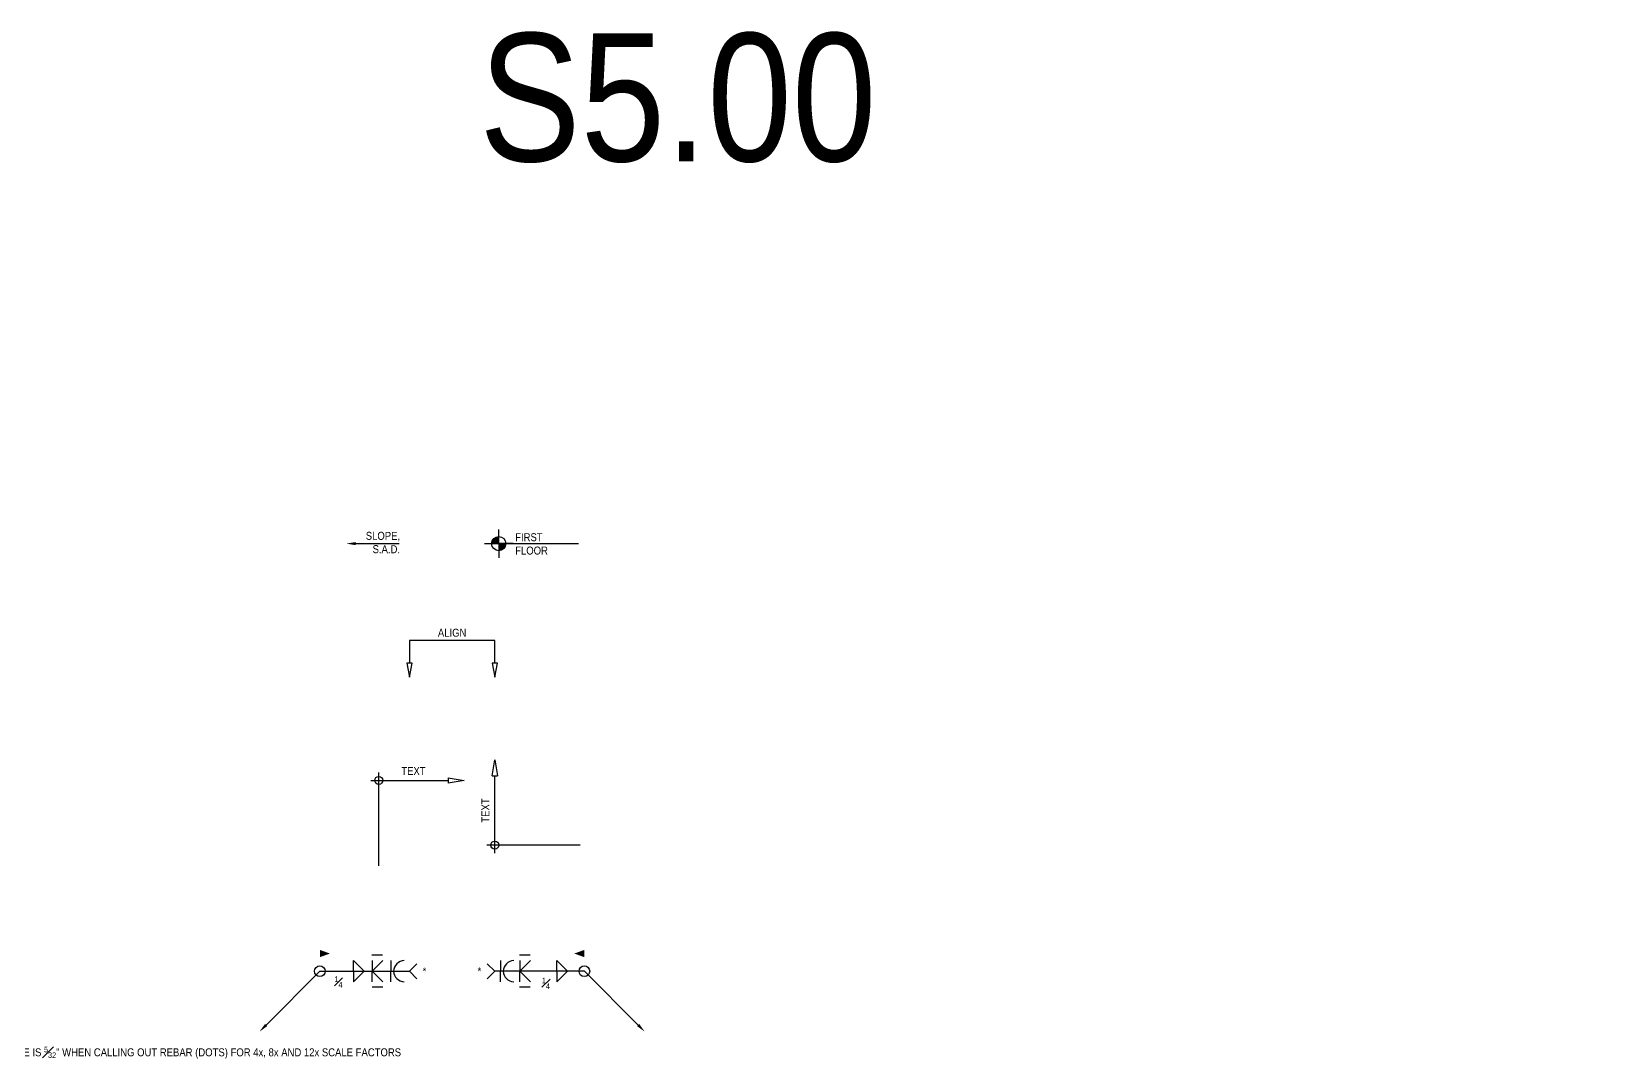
# Model space of a CAD drawing. Header units: inches. Extents: x -2661 to 42767, y -1222 to 9099.
# Drawn here: x 39707 to 39926.7, y 1604.3 to 1748.6 of the extents above; entities that cross this region are included whole.
import ezdxf
from ezdxf import colors
from ezdxf.entities.mleader import LeaderData, LeaderLine
from ezdxf.math import Vec2, Vec3

# ---------------------------------------------------------------- set-up
doc = ezdxf.new("R2010")
doc.units = ezdxf.units.IN
doc.header["$LTSCALE"] = 12
doc.header["$MEASUREMENT"] = 0
doc.header["$PDMODE"] = 3
doc.layers.get('0').update_dxf_attribs({"linetype": 'CONTINUOUS'})
doc.layers.get('DefPoints').update_dxf_attribs({"color": 251, "linetype": 'CONTINUOUS'})
for name, color, linetype in [('S-ANNO-DIMS', 2, 'CONTINUOUS'), ('S-ANNO-NOTE', 4, 'CONTINUOUS'), ('S-ANNO-NOTE-EXIST', 251, 'CONTINUOUS')]:
    doc.layers.add(name, color=color, linetype=linetype)
doc.layers.add('S-ANNO-GRID-NONPLOT', color=251, linetype='CONTINUOUS', plot=False)
doc.styles.add('Arial', font='arial.ttf', dxfattribs={"width": 0.85})
doc.dimstyles.new('DIM-12_Se', dxfattribs={"dimscale": 12, "dimtxt": 0.09375, "dimasz": 0.109375, "dimexe": 0.0625, "dimexo": 0.0625, "dimgap": 0.0625, "dimtad": 1, "dimdec": 4, "dimzin": 11, "dimdsep": 46, "dimlunit": 4, "dimtxsty": 'Arial', "dimblk": 'ARCHTICK', "dimcen": 0.125, "dimdle": 0.0625, "dimclrd": 256, "dimclre": 256, "dimclrt": 4, "dimadec": 0, "dimazin": 0, "dimtfac": 0.75, "dimtdec": 4, "dimtmove": 0, "dimatfit": 3, "dimfxl": 1, "dimfrac": 1, "dimtolj": 1, "dimtzin": 0, "dimarcsym": 0})

# ---------------------------------------------------------------- blocks, each defined once
blk = doc.blocks.new('_Integral')
at = {"color": 0, "linetype": 'ByBlock', "lineweight": -2}
for centre, start, end in [((0.44, -0.09), 102, 168), ((-0.44, 0.09), 282, 348)]:
    blk.add_arc(centre, 0.454, start, end, dxfattribs=at)
blk = doc.blocks.new('_DotBlank')
at = {"color": 0, "lineweight": -2}
blk.add_line((-0.5, 0), (-1, 0), dxfattribs=at)
blk.add_circle((0, 0), 0.5, dxfattribs=at)
blk = doc.blocks.new('ELEV-SYMB')
at = {"layer": 'S-ANNO-NOTE', "color": 2}
for points in [[(-2, 0), (0, 0), (0, 2)], [(2, 0), (0, 0), (0, -2)]]:
    blk.add_lwpolyline(points, dxfattribs=at)
at = {"layer": 'S-ANNO-NOTE', "color": 2, "const_width": 1}
for points in [[(0, 0.5, 0.414214), (-0.5, 0, 0.414214)], [(0, -0.5, 0.414214), (0.5, 0, 0.414214)]]:
    blk.add_lwpolyline(points, format="xyb", dxfattribs=at)
at = {"layer": 'S-ANNO-NOTE', "color": 2}
blk.add_circle((0, 0), 1, dxfattribs=at)
blk = doc.blocks.new('_Small')
at = {"color": 0, "linetype": 'ByBlock', "lineweight": -2}
blk.add_circle((0, 0), 0.25, dxfattribs=at)
blk = doc.blocks.new('_ClosedBlank')
at = {"color": 0, "linetype": 'ByBlock', "lineweight": -2}
for p, q in [((-1, 0.167), (0, 0)), ((-1, 0.167), (-1, -0.167)), ((0, 0), (-1, -0.167))]:
    blk.add_line(p, q, dxfattribs=at)
blk = doc.blocks.new('*D1475')
at = {"layer": 'DefPoints', "color": 0, "transparency": 16777216}
for p in [(39772.19, 1646.27), (39772.19, 1646.27), (39784.19, 1634.27)]:
    blk.add_point(p, dxfattribs=at)
at = {"layer": 'S-ANNO-DIMS', "lineweight": -2, "transparency": 16777216}
for p, q in [((39772.19, 1633.14), (39772.19, 1644.02)), ((39784.19, 1634.27), (39771.06, 1634.27))]:
    blk.add_line(p, q, dxfattribs=at)
at = {"layer": 'S-ANNO-DIMS', "lineweight": -2, "transparency": 16777216, "xscale": 2.25, "yscale": 2.25, "zscale": 2.25}
for name, p, rotation in [('_ClosedBlank', (39772.19, 1646.27), 90), ('_Small', (39772.19, 1634.27), 270)]:
    blk.add_blockref(name, p, dxfattribs=dict(at, rotation=rotation))
at = {"layer": 'S-ANNO-DIMS', "color": 4, "transparency": 16777216, "insert": (39770.88, 1639.14), "char_height": 1.125, "attachment_point": 5, "rotation": 90, "style": 'Arial'}
blk.add_mtext('\\A1;TEXT ', dxfattribs=at)
blk = doc.blocks.new('*D1479')
at = {"layer": 'DefPoints', "color": 0, "transparency": 16777216}
for p in [(39767.88, 1643.37), (39767.88, 1643.37), (39755.88, 1631.37)]:
    blk.add_point(p, dxfattribs=at)
at = {"layer": 'S-ANNO-DIMS', "lineweight": -2, "transparency": 16777216}
for p, q in [((39754.75, 1643.37), (39765.63, 1643.37)), ((39755.88, 1631.37), (39755.88, 1644.5))]:
    blk.add_line(p, q, dxfattribs=at)
at = {"layer": 'S-ANNO-DIMS', "lineweight": -2, "transparency": 16777216, "xscale": 2.25, "yscale": 2.25, "zscale": 2.25, "rotation": 180}
blk.add_blockref('_Small', (39755.88, 1643.37), dxfattribs=at)
at = {"layer": 'S-ANNO-DIMS', "lineweight": -2, "transparency": 16777216, "xscale": 2.25, "yscale": 2.25, "zscale": 2.25}
blk.add_blockref('_ClosedBlank', (39767.88, 1643.37), dxfattribs=at)
at = {"layer": 'S-ANNO-DIMS', "color": 4, "transparency": 16777216, "insert": (39760.75, 1644.69), "char_height": 1.125, "attachment_point": 5, "style": 'Arial'}
blk.add_mtext('\\A1;TEXT ', dxfattribs=at)

msp = doc.modelspace()

# ---------------------------------------------------------------- linework, layer by layer
at = {"layer": 'S-ANNO-DIMS'}
msp.add_lwpolyline([(39772.56345, 1659.86009), (39771.81345, 1659.86009), (39772.18845, 1657.86009), (39772.56345, 1659.86009), (39772.18845, 1659.86009), (39772.18845, 1663.04209), (39760.18845, 1663.04209), (39760.18845, 1659.86009), (39759.81345, 1659.86009), (39760.18845, 1657.86009), (39760.56345, 1659.86009), (39759.81345, 1659.86009)], dxfattribs=at)
at = {"layer": 'S-ANNO-NOTE', "color": 2}
msp.add_line((39770.74676, 1676.64226), (39783.95157, 1676.64226), dxfattribs=at)
at = {"layer": 'S-ANNO-NOTE'}
for p, q in [((39756.40342, 1618.80392), (39754.90342, 1618.80392)), ((39757.56793, 1618.05392), (39757.56793, 1616.55392)), ((39772.97311, 1618.05392), (39772.97311, 1616.55392)), ((39777.15034, 1618.80392), (39775.65034, 1618.80392)), ((39757.56793, 1615.05392), (39757.56793, 1616.55392)), ((39772.97311, 1615.05392), (39772.97311, 1616.55392)), ((39756.44449, 1614.30392), (39754.94449, 1614.30392)), ((39777.15034, 1614.30392), (39775.65034, 1614.30392))]:
    msp.add_line(p, q, dxfattribs=at)
for points in [[(39747.59592, 1616.55392, 0, 0, 0), (39747.59592, 1619.04089, 1.02606, 0, 0), (39749.00546, 1619.04089, 0, 0, 0)], [(39784.78099, 1616.55392, 0, 0, 0), (39784.78099, 1619.04089, 1.02606, 0, 0), (39783.37145, 1619.04089, 0, 0, 0)]]:
    msp.add_lwpolyline(points, format="xyseb", dxfattribs=at)
for points in [[(39752.32104, 1616.55392), (39752.32104, 1618.05392), (39753.82104, 1616.55392)], [(39754.94449, 1618.05392), (39754.94449, 1616.55392), (39756.44449, 1618.05392)], [(39761.24911, 1615.49326), (39760.18845, 1616.55392), (39761.24911, 1617.61458)], [(39771.12779, 1615.49326), (39772.18845, 1616.55392), (39771.12779, 1617.61458)], [(39775.69141, 1618.05392), (39775.69141, 1616.55392), (39777.19141, 1618.05392)], [(39780.91124, 1616.55392), (39780.91124, 1618.05392), (39782.41124, 1616.55392)], [(39752.32104, 1616.55392), (39752.32104, 1615.05392), (39753.82104, 1616.55392)], [(39754.94449, 1615.05392), (39754.94449, 1616.55392), (39756.44449, 1615.05392)], [(39775.69141, 1615.05392), (39775.69141, 1616.55392), (39777.19141, 1615.05392)], [(39780.91124, 1616.55392), (39780.91124, 1615.05392), (39782.41124, 1616.55392)]]:
    msp.add_lwpolyline(points, dxfattribs=at)
for centre in [(39747.59592, 1616.55392), (39784.78099, 1616.55392)]:
    msp.add_circle(centre, 0.75, dxfattribs=at)
for centre, start, end in [((39759.54881, 1616.44804), 93.7722975, 176.2277025), ((39774.95399, 1616.44804), 93.7722975, 176.2277025), ((39759.54881, 1616.6598), 183.7722975, 266.2277025), ((39774.95399, 1616.6598), 183.7722975, 266.2277025)]:
    msp.add_arc(centre, 1.60937, start, end, dxfattribs=at)

# ---------------------------------------------------------------- block references
msp.add_blockref('ELEV-SYMB', (39772.74676, 1676.64226), dxfattribs=at)

# ---------------------------------------------------------------- texts
at = {"layer": 'S-ANNO-GRID-NONPLOT', "color": 191, "insert": (39825.84359, 1748.36325), "char_height": 18, "width": 59.0975878, "attachment_point": 3, "style": 'Arial'}
msp.add_mtext('S5.00', dxfattribs=at)
at = {"layer": 'S-ANNO-NOTE', "insert": (39758.87379, 1678.28705), "char_height": 1.125, "width": 5.8017409, "attachment_point": 3, "rotation": 359.8065106, "style": 'Arial'}
msp.add_mtext('SLOPE, S.A.D.', dxfattribs=at)
at = {"layer": 'S-ANNO-NOTE', "char_height": 1.125, "style": 'Arial'}
for s, insert, width, attachment_point in [('FIRST\\PFLOOR', (39775.0535, 1678.10155), 18.0116568, 1), ('ALIGN', (39766.18845, 1663.54209), 4.8459129, 8), ('*', (39762.04087, 1616.55392), 12.6638708, 4), ('*', (39770.28417, 1616.55392), 14.5516162, 6), ('\\A1;{\\H0.7x;\\S1#4;}', (39749.64029, 1615.84442), 2.0903287, 1), ('\\A1;{\\H0.7x;\\S1#4;}', (39779.95086, 1615.65428), 3.6570708, 3)]:
    msp.add_mtext(s, dxfattribs=dict(at, insert=insert, width=width, attachment_point=attachment_point))

# ---------------------------------------------------------------- dimensions: what is measured, and where the dimension line sits
at = {"layer": 'S-ANNO-DIMS'}
for base, p1, p2, angle, picture, middle in [((39767.87595, 1643.37273), (39755.87595, 1631.37273), (39767.87595, 1643.37273), 180, '*D1479', (39760.75095, 1644.68523)), ((39772.18845, 1646.26673), (39784.18845, 1634.26673), (39772.18845, 1646.26673), 270, '*D1475', (39770.87595, 1639.14173))]:
    dim = msp.add_linear_dim(base=base, p1=p1, p2=p2, angle=angle, text='TEXT ', dimstyle='DIM-12_Se', override={"dimasz": 0.1875, "dimexe": 0.09375, "dimexo": 0, "dimblk1": 'Small', "dimblk2": 'ClosedBlank', "dimsah": 1, "dimdle": 0.09375, "dimse2": 1}, dxfattribs=at)
    dim.commit()
    dim.dimension.update_dxf_attribs({"geometry": picture, "text_midpoint": middle})

# ---------------------------------------------------------------- leaders
at = {"layer": 'S-ANNO-NOTE'}
ml = msp.add_multileader_mtext('Standard', dxfattribs=at)
ml.set_content('', color=4, style='Arial')
ml.set_leader_properties(color=2)
ml.build(insert=Vec2(0, 0))
ml.multileader.update_dxf_attribs({"has_dogleg": 0, "dogleg_length": 1.21451, "arrow_head_size": 1.3125, "scale": 12})
ctx = ml.context
ctx.base_point, ctx.scale, ctx.char_height, ctx.arrow_head_size, ctx.landing_gap_size, ctx.plane_origin, ctx.plane_x_axis, ctx.plane_y_axis = Vec3(39760.90676, 1676.64226), 12, 1.125, 1.3125, 1.08, Vec3(39750.05333, 1683.67286), Vec3(-1, 0), Vec3(0, -1)
ctx.text_align_type = 2
notes = []
notes.append((ctx, [(0, (1, 1, 0), (39756.84489, 1676.64226), (1, 0), 1.90187, [(0, [(39751.31443, 1676.64226)], 0, [])])]))
ctx.mtext.insert, ctx.mtext.text_direction, ctx.mtext.rotation, ctx.mtext.alignment, ctx.mtext.flow_direction = Vec3(39759.82676, 1676.07976), Vec3(-1, 0), 3.141592654, 3, 5
ml = msp.add_multileader_mtext('Standard', dxfattribs=at)
ml.set_content('TEXT', color=4, style='Arial')
ml.set_leader_properties(color=2)
ml.set_arrow_properties(name='INTEGRAL')
ml.build(insert=Vec2(0, 0))
ml.multileader.update_dxf_attribs({"dogleg_length": 0.36, "arrow_head_size": 1.3125, "scale": 12})
ctx = ml.context
ctx.base_point, ctx.scale, ctx.char_height, ctx.arrow_head_size, ctx.landing_gap_size, ctx.plane_origin = Vec3(39685.61413, 1617.37763), 12, 1.125, 1.3125, 1.08, Vec3(39640.40735, 1915.71245)
notes.append((ctx, [(0, (1, 1, 0), (39684.11413, 1617.37763), (1, 0), 1.5, [(0, [(39675.62885, 1625.86291)], 0, [])])]))
ctx.mtext.insert, ctx.mtext.width, ctx.mtext.flow_direction = Vec3(39686.69413, 1617.94013), 20, 5
ml = msp.add_multileader_mtext('Standard', dxfattribs=at)
ml.set_content('', color=4, style='Arial')
ml.set_leader_properties(color=2)
ml.build(insert=Vec2(0, 0))
ml.multileader.update_dxf_attribs({"dogleg_length": 1.21451, "arrow_head_size": 1.3125, "scale": 12})
ctx = ml.context
ctx.base_point, ctx.scale, ctx.char_height, ctx.arrow_head_size, ctx.landing_gap_size, ctx.plane_origin = Vec3(39760.18845, 1616.55392), 12, 1.125, 1.3125, 1.08, Vec3(39740.56532, 1609.52332)
notes.append((ctx, [(0, (1, 1, 0), (39747.59592, 1616.55392), (1, 0), 12.59253, [(0, [(39739.11064, 1608.06864)], 0, [])])]))
ctx.mtext.insert, ctx.mtext.flow_direction = Vec3(39761.26845, 1617.11642), 5
ml = msp.add_multileader_mtext('Standard', dxfattribs=at)
ml.set_content('', color=4, style='Arial')
ml.set_leader_properties(color=2)
ml.build(insert=Vec2(0, 0))
ml.multileader.update_dxf_attribs({"dogleg_length": 1.21451, "arrow_head_size": 1.3125, "scale": 12})
ctx = ml.context
ctx.base_point, ctx.scale, ctx.char_height, ctx.arrow_head_size, ctx.landing_gap_size, ctx.plane_origin = Vec3(39770.02845, 1616.55392), 12, 1.125, 1.3125, 1.08, Vec3(39791.15158, 1609.52332)
ctx.text_align_type = 2
notes.append((ctx, [(0, (1, 1, 0), (39784.78099, 1616.55392), (-1, 0), 12.59253, [(0, [(39793.26627, 1608.06864)], 0, [])])]))
ctx.mtext.insert, ctx.mtext.alignment, ctx.mtext.flow_direction = Vec3(39771.10845, 1617.11642), 3, 5
ml = msp.add_multileader_mtext('Standard', dxfattribs=at)
ml.set_content('\\A1;{\\C4;MAKE SURE THIS ARROW SIZE IS \\H0.7x;\\S5#32;\\H1.4286x;" WHEN CALLING OUT REBAR (DOTS) FOR 4x, 8x AND 12x SCALE FACTORS}', color=4, style='Arial')
ml.set_leader_properties(color=2)
ml.set_arrow_properties(name='DOTBLANK')
ml.build(insert=Vec2(0, 0))
ml.multileader.update_dxf_attribs({"dogleg_length": 0.36, "arrow_head_size": 1.875, "scale": 12})
ctx = ml.context
ctx.base_point, ctx.scale, ctx.char_height, ctx.arrow_head_size, ctx.landing_gap_size, ctx.plane_origin = Vec3(39685.61413, 1605.37763), 12, 1.125, 1.875, 1.08, Vec3(39640.40735, 1903.71245)
notes.append((ctx, [(0, (1, 1, 0), (39684.11413, 1605.37763), (1, 0), 1.5, [(0, [(39675.62885, 1613.86291)], 0, [])])]))
ctx.mtext.insert, ctx.mtext.width, ctx.mtext.defined_height, ctx.mtext.flow_direction = Vec3(39686.69413, 1605.94972), 20, 3.77427, 5
at = {"layer": 'S-ANNO-NOTE-EXIST'}
ml = msp.add_multileader_mtext('Standard', dxfattribs=at)
ml.set_content('{\\C256;TEXT}', color=4, style='Arial')
ml.set_leader_properties(color=256)
ml.set_arrow_properties(name='INTEGRAL')
ml.build(insert=Vec2(0, 0))
ml.multileader.update_dxf_attribs({"dogleg_length": 0.36, "arrow_head_size": 1.3125, "scale": 12})
ctx = ml.context
ctx.base_point, ctx.scale, ctx.char_height, ctx.arrow_head_size, ctx.landing_gap_size, ctx.plane_origin = Vec3(39607.27839, 1617.37763), 12, 1.125, 1.3125, 1.08, Vec3(39560.69602, 1915.71245)
notes.append((ctx, [(0, (1, 1, 0), (39605.77839, 1617.37763), (1, 0), 1.5, [(0, [(39597.29311, 1625.86291)], 0, [])])]))
ctx.mtext.insert, ctx.mtext.width, ctx.mtext.flow_direction = Vec3(39608.35839, 1617.94013), 24, 5
ml = msp.add_multileader_mtext('Standard', dxfattribs=at)
ml.set_content('{\\C256;TEXT}', color=4, style='Arial')
ml.set_leader_properties(color=256)
ml.set_arrow_properties(name='DOTBLANK')
ml.build(insert=Vec2(0, 0))
ml.multileader.update_dxf_attribs({"dogleg_length": 0.36, "arrow_head_size": 1.875, "scale": 12})
ctx = ml.context
ctx.base_point, ctx.scale, ctx.char_height, ctx.arrow_head_size, ctx.landing_gap_size, ctx.plane_origin = Vec3(39607.27839, 1605.37763), 12, 1.125, 1.875, 1.08, Vec3(39560.69602, 1903.71245)
notes.append((ctx, [(0, (1, 1, 0), (39605.77839, 1605.37763), (1, 0), 1.5, [(0, [(39597.29311, 1613.86291)], 0, [])])]))
ctx.mtext.insert, ctx.mtext.width, ctx.mtext.flow_direction = Vec3(39608.35839, 1605.94013), 24, 5
for ctx, leaders in notes:
    for number, flags, end, landing, length, lines in leaders:
        leader = LeaderData()
        leader.index, (leader.has_last_leader_line, leader.has_dogleg_vector, leader.attachment_direction) = number, flags
        leader.last_leader_point, leader.dogleg_vector, leader.dogleg_length = Vec3(end), Vec3(landing), length
        for number, points, colour, breaks in lines:
            line = LeaderLine()
            line.index, line.vertices, line.color, line.breaks = number, Vec3.list(points), colors.encode_raw_color(colour), breaks
            leader.lines.append(line)
        ctx.leaders.append(leader)

doc.saveas('drawing.dxf')
